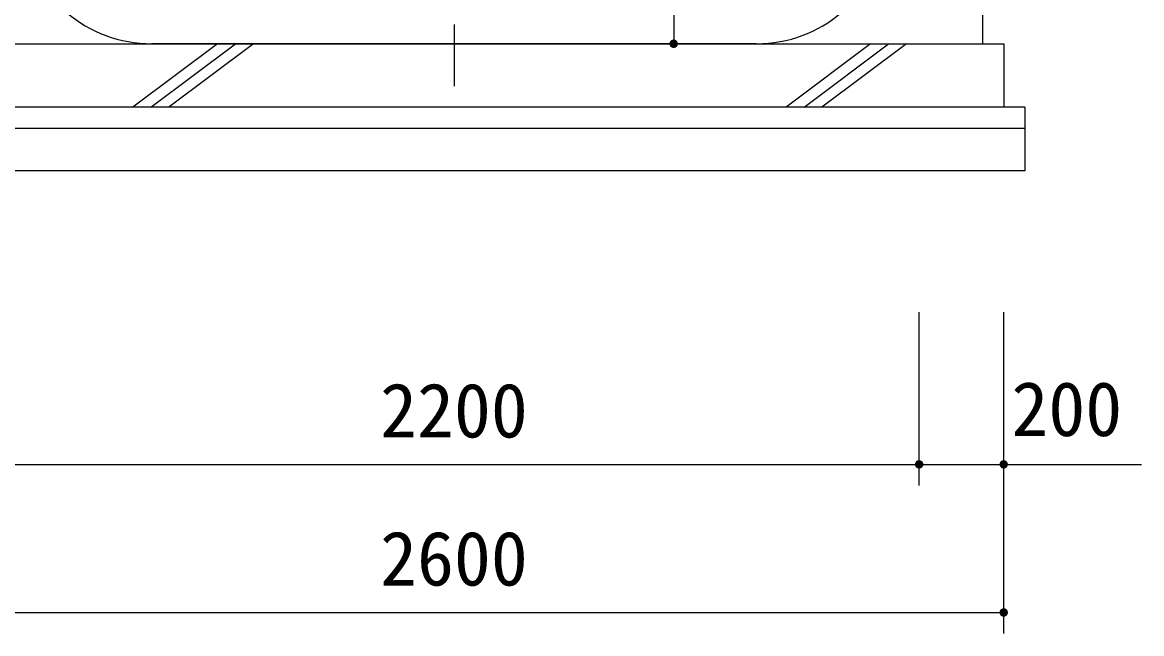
# Model space of a CAD drawing. Units: millimetres, scale not verified. Extents: x -14850 to 14850, y -10500 to 10500.
# Drawn here: x -778 to 1870, y -6565 to -5120 of the extents above; entities that cross this region are included whole.
import ezdxf
from ezdxf.enums import TextEntityAlignment as Align

# ---------------------------------------------------------------- set-up
doc = ezdxf.new("R2010")
doc.units = ezdxf.units.MM
doc.header["$LTSCALE"] = 50
doc.linetypes.add('CHAIN1', pattern=[8, 5, -1, 1, -1])
for name, color, linetype, lineweight in [('0-1_躯体', 3, 'Continuous', 25), ('0-2_製作', 5, 'Continuous', 25), ('0-3_機器', 3, 'Continuous', 25)]:
    doc.layers.add(name, color=color, linetype=linetype, lineweight=lineweight)
doc.styles.add('ＭＳ ゴシック', font='')
doc.styles.get('ＭＳ ゴシック').set_extended_font_data('MS Gothic')

msp = doc.modelspace()

# ---------------------------------------------------------------- linework, layer by layer
at = {"layer": '0-1_躯体', "linetype": 'CHAIN1'}
msp.add_line((243.6, -2325.23), (243.6, -5270.48), dxfattribs=at)
at = {"layer": '0-1_躯体', "color": 7}
msp.add_line((1493.6, -4628.55), (1493.6, -5170.48), dxfattribs=at)
at = {"layer": '0-1_躯体'}
msp.add_line((958.81, -5170.48), (-471.6, -5170.48), dxfattribs=at)
for centre, start, end in [((-471.6, -4860.48), 189.30482, 270), ((958.81, -4860.48), 270, 350.69516)]:
    msp.add_arc(centre, 310, start, end, dxfattribs=at)
at = {"layer": '0-2_製作', "color": 2}
for p, q in [((763, -3320.48), (763, -5170.48)), ((813, -5170.48), (574.66, -5170.48)), ((1343.6, -6214.66), (1343.6, -5804.78)), ((1543.6, -6564.66), (1543.6, -5804.78)), ((-856.4, -6164.66), (1343.6, -6164.66)), ((1343.6, -6164.66), (1543.6, -6164.66)), ((1543.6, -6164.66), (1869.85, -6164.66)), ((-1056.4, -6514.66), (1543.6, -6514.66))]:
    msp.add_line(p, q, dxfattribs=at)
at = {"layer": '0-2_製作'}
for points in [[(753, -5170.48), (763, -5160.48), (763, -5170.48)], [(753.02, -5169.85), (763, -5160.48), (753, -5170.48)], [(753.18, -5168.61), (763, -5160.48), (753.02, -5169.85)], [(753.49, -5167.39), (763, -5160.48), (753.18, -5168.61)], [(753.96, -5166.22), (763, -5160.48), (753.49, -5167.39)], [(754.56, -5165.12), (763, -5160.48), (753.96, -5166.22)], [(755.3, -5164.11), (763, -5160.48), (754.56, -5165.12)], [(756.16, -5163.19), (763, -5160.48), (755.3, -5164.11)], [(757.13, -5162.39), (763, -5160.48), (756.16, -5163.19)], [(758.19, -5161.72), (763, -5160.48), (757.13, -5162.39)], [(759.32, -5161.18), (763, -5160.48), (758.19, -5161.72)], [(760.52, -5160.79), (763, -5160.48), (759.32, -5161.18)], [(760.52, -5160.79), (761.75, -5160.56), (763, -5160.48)], [(763, -5160.48), (772.69, -5167.99), (763, -5170.48)], [(763, -5160.48), (772.3, -5166.8), (772.69, -5167.99)], [(763, -5160.48), (771.77, -5165.66), (772.3, -5166.8)], [(763, -5160.48), (771.09, -5164.6), (771.77, -5165.66)], [(763, -5160.48), (770.29, -5163.63), (771.09, -5164.6)], [(763, -5160.48), (769.38, -5162.77), (770.29, -5163.63)], [(763, -5160.48), (768.36, -5162.04), (769.38, -5162.77)], [(763, -5160.48), (767.26, -5161.43), (768.36, -5162.04)], [(763, -5160.48), (766.09, -5160.97), (767.26, -5161.43)], [(763, -5160.48), (764.88, -5160.66), (766.09, -5160.97)], [(763, -5160.48), (763.63, -5160.5), (764.88, -5160.66)], [(753.08, -5171.73), (753, -5170.48), (763, -5170.48)], [(753.08, -5171.73), (763, -5170.48), (753.32, -5172.97)], [(753.32, -5172.97), (763, -5170.48), (753.71, -5174.16)], [(753.71, -5174.16), (763, -5170.48), (754.24, -5175.3)], [(754.24, -5175.3), (763, -5170.48), (754.91, -5176.36)], [(754.91, -5176.36), (763, -5170.48), (755.71, -5177.32)], [(755.71, -5177.32), (763, -5170.48), (756.63, -5178.18)], [(756.63, -5178.18), (763, -5170.48), (757.65, -5178.92)], [(757.65, -5178.92), (763, -5170.48), (758.75, -5179.53)], [(758.75, -5179.53), (763, -5170.48), (759.91, -5179.99)], [(759.91, -5179.99), (763, -5170.48), (761.13, -5180.3)], [(761.13, -5180.3), (763, -5170.48), (762.38, -5180.46)], [(762.38, -5180.46), (763, -5170.48), (763, -5180.48)], [(763, -5170.48), (772.69, -5167.99), (772.92, -5169.23)], [(763, -5170.48), (772.92, -5169.23), (773, -5170.48)], [(763, -5170.48), (766.68, -5179.78), (763, -5180.48)], [(763, -5170.48), (767.82, -5179.24), (766.68, -5179.78)], [(763, -5170.48), (768.88, -5178.57), (767.82, -5179.24)], [(763, -5170.48), (769.85, -5177.77), (768.88, -5178.57)], [(763, -5170.48), (770.71, -5176.85), (769.85, -5177.77)], [(763, -5170.48), (771.45, -5175.84), (770.71, -5176.85)], [(763, -5170.48), (772.05, -5174.74), (771.45, -5175.84)], [(763, -5170.48), (772.51, -5173.57), (772.05, -5174.74)], [(763, -5170.48), (772.83, -5172.35), (772.51, -5173.57)], [(763, -5170.48), (772.98, -5171.11), (772.83, -5172.35)], [(763, -5170.48), (773, -5170.48), (772.98, -5171.11)], [(763, -5180.48), (766.68, -5179.78), (765.49, -5180.17)], [(763, -5180.48), (765.49, -5180.17), (764.26, -5180.4)], [(1333.6, -6164.66), (1343.6, -6154.66), (1343.6, -6164.66)], [(1333.62, -6164.04), (1343.6, -6154.66), (1333.6, -6164.66)], [(1333.68, -6165.92), (1333.6, -6164.66), (1343.6, -6164.66)], [(1333.78, -6162.79), (1343.6, -6154.66), (1333.62, -6164.04)], [(1333.68, -6165.92), (1343.6, -6164.66), (1333.92, -6167.15)], [(1334.09, -6161.57), (1343.6, -6154.66), (1333.78, -6162.79)], [(1333.92, -6167.15), (1343.6, -6164.66), (1334.31, -6168.35)], [(1334.55, -6160.41), (1343.6, -6154.66), (1334.09, -6161.57)], [(1334.31, -6168.35), (1343.6, -6164.66), (1334.84, -6169.48)], [(1335.16, -6159.31), (1343.6, -6154.66), (1334.55, -6160.41)], [(1334.84, -6169.48), (1343.6, -6164.66), (1335.51, -6170.54)], [(1335.9, -6158.29), (1343.6, -6154.66), (1335.16, -6159.31)], [(1335.51, -6170.54), (1343.6, -6164.66), (1336.31, -6171.51)], [(1336.76, -6157.37), (1343.6, -6154.66), (1335.9, -6158.29)], [(1336.31, -6171.51), (1343.6, -6164.66), (1337.23, -6172.37)], [(1337.73, -6156.57), (1343.6, -6154.66), (1336.76, -6157.37)], [(1337.23, -6172.37), (1343.6, -6164.66), (1338.24, -6173.11)], [(1338.79, -6155.9), (1343.6, -6154.66), (1337.73, -6156.57)], [(1338.24, -6173.11), (1343.6, -6164.66), (1339.35, -6173.71)], [(1339.92, -6155.37), (1343.6, -6154.66), (1338.79, -6155.9)], [(1339.35, -6173.71), (1343.6, -6164.66), (1340.51, -6174.18)], [(1339.92, -6155.37), (1342.35, -6154.74), (1343.6, -6154.66)], [(1341.12, -6154.98), (1342.35, -6154.74), (1339.92, -6155.37)], [(1340.51, -6174.18), (1343.6, -6164.66), (1341.73, -6174.49)], [(1341.73, -6174.49), (1343.6, -6164.66), (1342.98, -6174.64)], [(1342.98, -6174.64), (1343.6, -6164.66), (1343.6, -6174.66)], [(1343.6, -6154.66), (1353.29, -6162.18), (1343.6, -6164.66)], [(1343.6, -6154.66), (1352.9, -6160.98), (1353.29, -6162.18)], [(1343.6, -6154.66), (1352.37, -6159.85), (1352.9, -6160.98)], [(1343.6, -6154.66), (1351.69, -6158.79), (1352.37, -6159.85)], [(1343.6, -6154.66), (1350.89, -6157.82), (1351.69, -6158.79)], [(1343.6, -6154.66), (1349.98, -6156.96), (1350.89, -6157.82)], [(1343.6, -6154.66), (1348.96, -6156.22), (1349.98, -6156.96)], [(1343.6, -6154.66), (1347.86, -6155.62), (1348.96, -6156.22)], [(1343.6, -6154.66), (1346.69, -6155.15), (1347.86, -6155.62)], [(1343.6, -6154.66), (1345.48, -6154.84), (1346.69, -6155.15)], [(1343.6, -6154.66), (1344.23, -6154.68), (1345.48, -6154.84)], [(1343.6, -6164.66), (1353.29, -6162.18), (1353.52, -6163.41)], [(1343.6, -6164.66), (1353.52, -6163.41), (1353.6, -6164.66)], [(1343.6, -6164.66), (1348.42, -6173.43), (1343.6, -6174.66)], [(1343.6, -6164.66), (1349.48, -6172.75), (1348.42, -6173.43)], [(1343.6, -6164.66), (1350.45, -6171.95), (1349.48, -6172.75)], [(1343.6, -6164.66), (1351.31, -6171.04), (1350.45, -6171.95)], [(1343.6, -6164.66), (1352.05, -6170.02), (1351.31, -6171.04)], [(1343.6, -6164.66), (1352.65, -6168.92), (1352.05, -6170.02)], [(1343.6, -6164.66), (1353.11, -6167.75), (1352.65, -6168.92)], [(1343.6, -6164.66), (1353.43, -6166.54), (1353.11, -6167.75)], [(1343.6, -6164.66), (1353.58, -6165.29), (1353.43, -6166.54)], [(1343.6, -6164.66), (1353.6, -6164.66), (1353.58, -6165.29)], [(1533.6, -6164.66), (1543.6, -6154.66), (1543.6, -6164.66)], [(1533.62, -6164.04), (1543.6, -6154.66), (1533.6, -6164.66)], [(1533.68, -6165.92), (1533.6, -6164.66), (1543.6, -6164.66)], [(1533.78, -6162.79), (1543.6, -6154.66), (1533.62, -6164.04)], [(1533.68, -6165.92), (1543.6, -6164.66), (1533.92, -6167.15)], [(1534.09, -6161.57), (1543.6, -6154.66), (1533.78, -6162.79)], [(1533.92, -6167.15), (1543.6, -6164.66), (1534.31, -6168.35)], [(1534.55, -6160.41), (1543.6, -6154.66), (1534.09, -6161.57)], [(1534.31, -6168.35), (1543.6, -6164.66), (1534.84, -6169.48)], [(1535.16, -6159.31), (1543.6, -6154.66), (1534.55, -6160.41)], [(1534.84, -6169.48), (1543.6, -6164.66), (1535.51, -6170.54)], [(1535.9, -6158.29), (1543.6, -6154.66), (1535.16, -6159.31)], [(1535.51, -6170.54), (1543.6, -6164.66), (1536.31, -6171.51)], [(1536.76, -6157.37), (1543.6, -6154.66), (1535.9, -6158.29)], [(1536.31, -6171.51), (1543.6, -6164.66), (1537.23, -6172.37)], [(1537.73, -6156.57), (1543.6, -6154.66), (1536.76, -6157.37)], [(1537.23, -6172.37), (1543.6, -6164.66), (1538.24, -6173.11)], [(1538.79, -6155.9), (1543.6, -6154.66), (1537.73, -6156.57)], [(1538.24, -6173.11), (1543.6, -6164.66), (1539.35, -6173.71)], [(1539.92, -6155.37), (1543.6, -6154.66), (1538.79, -6155.9)], [(1539.35, -6173.71), (1543.6, -6164.66), (1540.51, -6174.18)], [(1539.92, -6155.37), (1542.35, -6154.74), (1543.6, -6154.66)], [(1541.12, -6154.98), (1542.35, -6154.74), (1539.92, -6155.37)], [(1540.51, -6174.18), (1543.6, -6164.66), (1541.73, -6174.49)], [(1541.73, -6174.49), (1543.6, -6164.66), (1542.98, -6174.64)], [(1542.98, -6174.64), (1543.6, -6164.66), (1543.6, -6174.66)], [(1543.6, -6154.66), (1553.29, -6162.18), (1543.6, -6164.66)], [(1543.6, -6154.66), (1552.9, -6160.98), (1553.29, -6162.18)], [(1543.6, -6154.66), (1552.37, -6159.85), (1552.9, -6160.98)], [(1543.6, -6154.66), (1551.69, -6158.79), (1552.37, -6159.85)], [(1543.6, -6154.66), (1550.89, -6157.82), (1551.69, -6158.79)], [(1543.6, -6154.66), (1549.98, -6156.96), (1550.89, -6157.82)], [(1543.6, -6154.66), (1548.96, -6156.22), (1549.98, -6156.96)], [(1543.6, -6154.66), (1547.86, -6155.62), (1548.96, -6156.22)], [(1543.6, -6154.66), (1546.69, -6155.15), (1547.86, -6155.62)], [(1543.6, -6154.66), (1545.48, -6154.84), (1546.69, -6155.15)], [(1543.6, -6154.66), (1544.23, -6154.68), (1545.48, -6154.84)], [(1543.6, -6164.66), (1553.29, -6162.18), (1553.52, -6163.41)], [(1543.6, -6164.66), (1553.52, -6163.41), (1553.6, -6164.66)], [(1543.6, -6164.66), (1548.42, -6173.43), (1543.6, -6174.66)], [(1543.6, -6164.66), (1549.48, -6172.75), (1548.42, -6173.43)], [(1543.6, -6164.66), (1550.45, -6171.95), (1549.48, -6172.75)], [(1543.6, -6164.66), (1551.31, -6171.04), (1550.45, -6171.95)], [(1543.6, -6164.66), (1552.05, -6170.02), (1551.31, -6171.04)], [(1543.6, -6164.66), (1552.65, -6168.92), (1552.05, -6170.02)], [(1543.6, -6164.66), (1553.11, -6167.75), (1552.65, -6168.92)], [(1543.6, -6164.66), (1553.43, -6166.54), (1553.11, -6167.75)], [(1543.6, -6164.66), (1553.58, -6165.29), (1553.43, -6166.54)], [(1543.6, -6164.66), (1553.6, -6164.66), (1553.58, -6165.29)], [(1343.6, -6174.66), (1348.42, -6173.43), (1347.28, -6173.96)], [(1343.6, -6174.66), (1347.28, -6173.96), (1344.86, -6174.59)], [(1344.86, -6174.59), (1347.28, -6173.96), (1346.09, -6174.35)], [(1543.6, -6174.66), (1548.42, -6173.43), (1547.28, -6173.96)], [(1543.6, -6174.66), (1547.28, -6173.96), (1544.86, -6174.59)], [(1544.86, -6174.59), (1547.28, -6173.96), (1546.09, -6174.35)], [(1533.6, -6514.66), (1543.6, -6504.66), (1543.6, -6514.66)], [(1533.62, -6514.04), (1543.6, -6504.66), (1533.6, -6514.66)], [(1533.78, -6512.79), (1543.6, -6504.66), (1533.62, -6514.04)], [(1534.09, -6511.57), (1543.6, -6504.66), (1533.78, -6512.79)], [(1534.55, -6510.41), (1543.6, -6504.66), (1534.09, -6511.57)], [(1535.16, -6509.31), (1543.6, -6504.66), (1534.55, -6510.41)], [(1535.9, -6508.29), (1543.6, -6504.66), (1535.16, -6509.31)], [(1536.76, -6507.37), (1543.6, -6504.66), (1535.9, -6508.29)], [(1537.73, -6506.57), (1543.6, -6504.66), (1536.76, -6507.37)], [(1538.79, -6505.9), (1543.6, -6504.66), (1537.73, -6506.57)], [(1539.92, -6505.37), (1543.6, -6504.66), (1538.79, -6505.9)], [(1539.92, -6505.37), (1542.35, -6504.74), (1543.6, -6504.66)], [(1541.12, -6504.98), (1542.35, -6504.74), (1539.92, -6505.37)], [(1543.6, -6504.66), (1553.29, -6512.18), (1543.6, -6514.66)], [(1543.6, -6504.66), (1552.9, -6510.98), (1553.29, -6512.18)], [(1543.6, -6504.66), (1552.37, -6509.85), (1552.9, -6510.98)], [(1543.6, -6504.66), (1551.69, -6508.79), (1552.37, -6509.85)], [(1543.6, -6504.66), (1550.89, -6507.82), (1551.69, -6508.79)], [(1543.6, -6504.66), (1549.98, -6506.96), (1550.89, -6507.82)], [(1543.6, -6504.66), (1548.96, -6506.22), (1549.98, -6506.96)], [(1543.6, -6504.66), (1547.86, -6505.62), (1548.96, -6506.22)], [(1543.6, -6504.66), (1546.69, -6505.15), (1547.86, -6505.62)], [(1543.6, -6504.66), (1545.48, -6504.84), (1546.69, -6505.15)], [(1543.6, -6504.66), (1544.23, -6504.68), (1545.48, -6504.84)], [(1543.6, -6514.66), (1553.29, -6512.18), (1553.52, -6513.41)], [(1533.68, -6515.92), (1533.6, -6514.66), (1543.6, -6514.66)], [(1533.68, -6515.92), (1543.6, -6514.66), (1533.92, -6517.15)], [(1533.92, -6517.15), (1543.6, -6514.66), (1534.31, -6518.35)], [(1534.31, -6518.35), (1543.6, -6514.66), (1534.84, -6519.48)], [(1534.84, -6519.48), (1543.6, -6514.66), (1535.51, -6520.54)], [(1535.51, -6520.54), (1543.6, -6514.66), (1536.31, -6521.51)], [(1536.31, -6521.51), (1543.6, -6514.66), (1537.23, -6522.37)], [(1537.23, -6522.37), (1543.6, -6514.66), (1538.24, -6523.11)], [(1538.24, -6523.11), (1543.6, -6514.66), (1539.35, -6523.71)], [(1539.35, -6523.71), (1543.6, -6514.66), (1540.51, -6524.18)], [(1540.51, -6524.18), (1543.6, -6514.66), (1541.73, -6524.49)], [(1541.73, -6524.49), (1543.6, -6514.66), (1542.98, -6524.64)], [(1542.98, -6524.64), (1543.6, -6514.66), (1543.6, -6524.66)], [(1543.6, -6514.66), (1553.52, -6513.41), (1553.6, -6514.66)], [(1543.6, -6514.66), (1548.42, -6523.43), (1543.6, -6524.66)], [(1543.6, -6514.66), (1549.48, -6522.75), (1548.42, -6523.43)], [(1543.6, -6514.66), (1550.45, -6521.95), (1549.48, -6522.75)], [(1543.6, -6514.66), (1551.31, -6521.04), (1550.45, -6521.95)], [(1543.6, -6514.66), (1552.05, -6520.02), (1551.31, -6521.04)], [(1543.6, -6514.66), (1552.65, -6518.92), (1552.05, -6520.02)], [(1543.6, -6514.66), (1553.11, -6517.75), (1552.65, -6518.92)], [(1543.6, -6514.66), (1553.43, -6516.54), (1553.11, -6517.75)], [(1543.6, -6514.66), (1553.58, -6515.29), (1553.43, -6516.54)], [(1543.6, -6514.66), (1553.6, -6514.66), (1553.58, -6515.29)], [(1543.6, -6524.66), (1548.42, -6523.43), (1547.28, -6523.96)], [(1543.6, -6524.66), (1547.28, -6523.96), (1544.86, -6524.59)], [(1544.86, -6524.59), (1547.28, -6523.96), (1546.09, -6524.35)]]:
    msp.add_solid(points, dxfattribs=at)
at = {"layer": '0-3_機器', "color": 2}
for p, q in [((-1056.4, -5170.48), (1543.6, -5170.48)), ((-315.9, -5170.48), (-515.9, -5320.48)), ((-473.48, -5320.48), (-273.48, -5170.48)), ((-231.05, -5170.48), (-431.05, -5320.48)), ((1228.89, -5170.48), (1028.89, -5320.48)), ((1071.32, -5320.48), (1271.32, -5170.48)), ((1313.75, -5170.48), (1113.75, -5320.48)), ((1543.6, -5170.48), (1543.6, -5320.48)), ((1593.6, -5320.48), (-1106.4, -5320.48)), ((1593.6, -5320.48), (1593.6, -5470.48)), ((1593.6, -5370.48), (-1106.4, -5370.48)), ((1593.6, -5470.48), (-1106.4, -5470.48))]:
    msp.add_line(p, q, dxfattribs=at)

# ---------------------------------------------------------------- texts
at = {"layer": '0-2_製作', "color": 4, "style": 'ＭＳ ゴシック'}
for s, p in [('2200', (68.6, -6139.66)), ('200', (1561.84, -6136.19)), ('2600', (68.6, -6489.66))]:
    msp.add_text(s, height=128.4, dxfattribs=at).set_placement(p, align=Align.BOTTOM_LEFT)

doc.saveas('drawing.dxf')
